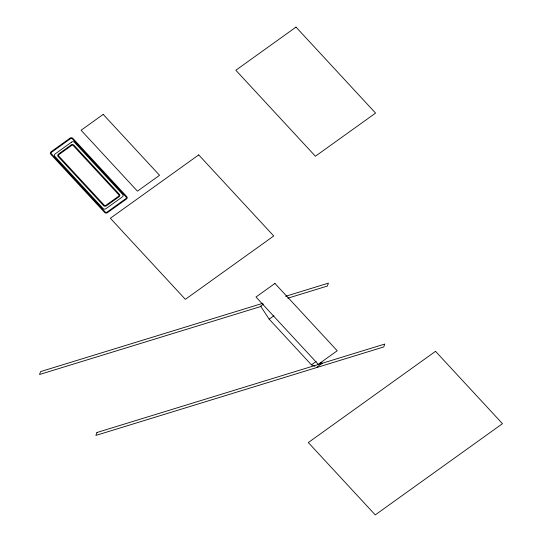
<?xml version="1.0" encoding="UTF-8"?>
<svg xmlns="http://www.w3.org/2000/svg" width="542" height="542" viewBox="0 0 542 542"><rect width="100%" height="100%" fill="white"/><g stroke="black" fill="none" stroke-linecap="round" stroke-linejoin="round"><path stroke-width="0.81" d="M263.276 304.252L260.614 306.162L269.171 319.163L311.44 364.847L314.895 366.236M269.171 319.163L273.913 315.762M311.44 364.847L316.176 361.446M316.968 367.069L322.3 363.248L320.227 362.408M262.945 303.256L40.603 371.588L39.525 374.508L261.061 306.426M285.58 296.305L328.432 283.134L327.354 286.054L287.741 298.229M96.957 432.496L95.88 435.416L383.716 346.961L384.793 344.041L96.957 432.496M70.06 138.156L51.104 151.753A1.992 1.673 -15.7 0 0 50.697 154.152L104.708 212.525A1.992 1.673 -15.7 0 0 107.458 212.66L126.415 199.07A1.992 1.673 -15.7 0 0 126.821 196.665L72.811 138.298A1.992 1.673 -15.7 0 0 70.06 138.156M103.204 114.389L81.09 130.249L137.444 191.157L159.565 175.303L103.204 114.389M70.528 138.664L51.571 152.261A1.192 1.003 -15.7 0 0 51.327 153.698L105.338 212.071A1.192 1.003 -15.7 0 0 106.991 212.152L125.947 198.562A1.192 1.003 -15.7 0 0 126.191 197.119L72.181 138.745A1.192 1.003 -15.7 0 0 70.528 138.664M71.612 142.112L55.182 153.887A1.992 1.673 -15.7 0 0 54.783 156.292L103.149 208.568A1.992 1.673 -15.7 0 0 105.907 208.711L122.336 196.929A1.992 1.673 -15.7 0 0 122.736 194.524L74.369 142.248A1.992 1.673 -15.7 0 0 71.612 142.112M71.124 144.992L58.489 154.057A1.992 1.673 -15.7 0 0 58.082 156.455L103.637 205.689A1.992 1.673 -15.7 0 0 106.395 205.825L119.03 196.766A1.992 1.673 -15.7 0 0 119.436 194.361L73.881 145.127A1.992 1.673 -15.7 0 0 71.124 144.992M71.598 145.5L58.956 154.558A1.192 1.003 -15.7 0 0 58.719 156.001L104.267 205.235A1.192 1.003 -15.7 0 0 105.92 205.316L118.562 196.258A1.192 1.003 -15.7 0 0 118.8 194.815L73.251 145.581A1.192 1.003 -15.7 0 0 71.598 145.5M296.007 27.1L235.838 70.243L315.403 156.238L375.572 113.095L296.007 27.1M198.718 154.904L110.351 218.263L185.357 299.333L273.73 235.973L198.718 154.904M274.936 283.432L255.98 297.023L318.269 364.346L337.219 350.755L274.936 283.432M435.531 351.331L308.31 442.55L375.254 514.9L502.475 423.681L435.531 351.331"/></g></svg>
